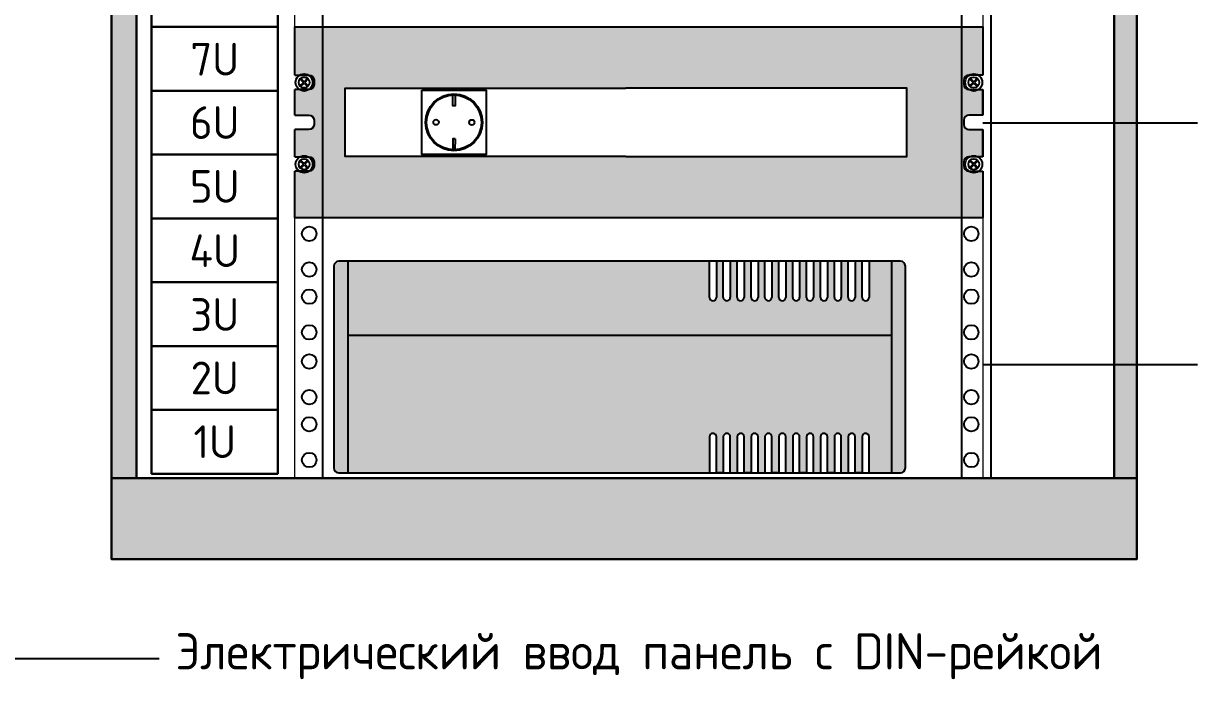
# Model space of a CAD drawing. Header units: millimetres. Extents: x -695119 to 412940, y -249585 to 622758.
# Drawn here: x -480843 to -463661, y 74249 to 84060 of the extents above; entities that cross this region are included whole.
import ezdxf

# ---------------------------------------------------------------- set-up
doc = ezdxf.new("R2010")
doc.units = ezdxf.units.MM
doc.layers.add('(АР) Текст', color=7, linetype='Continuous', lineweight=25)
doc.styles.add('GOST-2.304_Type-B_italic', font='')
doc.styles.get('GOST-2.304_Type-B_italic').set_extended_font_data('GOST type B')

msp = doc.modelspace()

# ---------------------------------------------------------------- hatches: boundary and pattern name
at = {"lineweight": 0, "true_color": 0xc7c8ca}
h = msp.add_hatch(color=9, dxfattribs=at)
h.dxf.hatch_style = 1
h.paths.add_polyline_path([(-479203.762, 92580.017), (-479564.329, 92580.017), (-479564.329, 77459.794), (-479203.762, 77459.794)])
h.paths.add_polyline_path([(-476123.448, 93041.057), (-479564.329, 93041.057), (-479564.329, 92580.017), (-479203.762, 92580.017), (-476123.448, 92580.017)])
h.paths.add_polyline_path([(-475014.203, 93041.057), (-476123.448, 93041.057), (-476123.448, 92580.017), (-475014.085, 92580.017)])
h.paths.add_polyline_path([(-474626.291, 93041.057), (-475014.203, 93041.057), (-475014.085, 92580.017), (-474626.291, 92580.017)])
h.paths.add_polyline_path([(-474271.126, 93041.057), (-474626.291, 93041.057), (-474626.291, 92580.017), (-474271.126, 92580.017)])
h.paths.add_polyline_path([(-464670.165, 93041.057), (-474271.126, 93041.057), (-474271.126, 92580.017), (-464670.165, 92580.017)])
h.paths.add_polyline_path([(-464670.165, 92566.872), (-465000.306, 92566.872), (-465000.306, 91810.981), (-464670.165, 91810.981)])
h.paths.add_polyline_path([(-464670.165, 91810.981), (-465000.306, 91810.981), (-465000.306, 90892.45), (-464670.165, 90892.45)])
h.paths.add_polyline_path([(-464670.165, 90892.45), (-465000.306, 90892.45), (-465000.306, 89957.478), (-464670.165, 89957.478)])
h.paths.add_polyline_path([(-464670.165, 89957.478), (-465000.306, 89957.478), (-465000.306, 89038.904), (-464670.165, 89038.904)])
h.paths.add_polyline_path([(-464670.165, 89038.904), (-465000.306, 89038.904), (-465000.306, 88099.312), (-464670.165, 88099.312)])
h.paths.add_polyline_path([(-464670.165, 88099.312), (-465000.306, 88099.312), (-465000.306, 86334.161), (-464670.165, 86334.161)])
h.paths.add_polyline_path([(-464670.165, 86334.161), (-465000.306, 86334.161), (-465000.306, 82620.3), (-464670.165, 82620.3)])
h.paths.add_polyline_path([(-464670.165, 82620.3), (-465000.306, 82620.3), (-465000.306, 79110.734), (-464670.165, 79110.734)])
h.paths.add_polyline_path([(-464670.165, 79110.734), (-465000.306, 79110.734), (-465000.306, 77459.794), (-464670.165, 77459.794)])
h.paths.add_polyline_path([(-465974.329, 77459.794), (-479564.329, 77459.794), (-479564.329, 76286.529), (-465974.329, 76286.529)])
h.paths.add_polyline_path([(-464670.165, 77459.794), (-465974.329, 77459.794), (-465974.329, 76286.529), (-464670.165, 76286.529)])
h = msp.add_hatch(color=9, dxfattribs=at)
h.paths.add_polyline_path([(-476902.391, 83312.816), (-476832.153, 83312.816, -0.275552015), (-476704.949, 83312.816), (-476699.329, 83312.816, -0.414213562), (-476624.329, 83237.816), (-476624.329, 83177.816, -0.414213562), (-476699.329, 83102.816), (-476699.73, 83102.816, -0.302476997), (-476837.372, 83102.816), (-476902.391, 83102.816), (-476902.391, 82732.012), (-476699.329, 82732.012, -0.414213562), (-476624.329, 82657.012), (-476624.329, 82597.012, -0.414213562), (-476699.329, 82522.012), (-476902.391, 82522.012), (-476902.391, 82128.535), (-476825.167, 82128.535, -0.241245352), (-476711.935, 82128.535), (-476699.329, 82128.535, -0.414213562), (-476624.329, 82053.535), (-476624.329, 81993.535, -0.393516616), (-476693.995, 81918.725, -0.332920753), (-476842.853, 81918.535), (-476902.391, 81918.535), (-476902.391, 81239.794), (-476499.702, 81239.794), (-476499.702, 84013.312), (-476902.391, 84013.312)])
h.paths.add_polyline_path([(-466906.09, 83102.816), (-466971.108, 83102.816, -0.302476997), (-467108.751, 83102.816), (-467109.151, 83102.816, -0.414213562), (-467184.151, 83177.816), (-467184.151, 83237.816, -0.414213562), (-467109.151, 83312.816), (-467103.532, 83312.816, -0.275552015), (-466976.328, 83312.816), (-466906.09, 83312.816), (-466906.09, 84013.312), (-467219.329, 84013.312), (-467219.329, 81239.794), (-466906.09, 81239.794), (-466906.09, 81918.535), (-466965.627, 81918.535, -0.332920753), (-467114.485, 81918.725, -0.393516616), (-467184.151, 81993.535), (-467184.151, 82053.535, -0.414213562), (-467109.151, 82128.535), (-467096.546, 82128.535, -0.241245352), (-466983.313, 82128.535), (-466906.09, 82128.535), (-466906.09, 82522.012), (-467109.151, 82522.012, -0.414213562), (-467184.151, 82597.012), (-467184.151, 82657.012, -0.414213562), (-467109.151, 82732.012), (-466906.09, 82732.012)])
h = msp.add_hatch(color=9, dxfattribs=at)
h.paths.add_polyline_path([(-476133.799, 80610.276), (-476133.799, 79538.148), (-468234.859, 79538.148), (-468234.859, 80610.276), (-468561.306, 80610.276), (-468561.306, 80086.843, -1.000957959), (-468662.104, 80085.348), (-468662.104, 80610.276), (-468762.904, 80610.276), (-468762.904, 80086.746, -0.99999994), (-468863.704, 80085.348), (-468863.704, 80610.276), (-468964.506, 80610.276), (-468964.506, 80086.843, -1.000957959), (-469065.304, 80085.348), (-469065.304, 80610.276), (-469166.104, 80610.276), (-469166.104, 80086.746, -0.999999938), (-469266.904, 80085.348), (-469266.904, 80610.276), (-469367.706, 80610.276), (-469367.706, 80086.843, -1.000957959), (-469468.504, 80085.348), (-469468.504, 80610.276), (-469569.304, 80610.276), (-469569.304, 80086.746, -0.99999994), (-469670.104, 80085.348), (-469670.104, 80610.276), (-469770.906, 80610.276), (-469770.906, 80086.843, -1.000957959), (-469871.704, 80085.348), (-469871.704, 80610.276), (-469972.504, 80610.276), (-469972.504, 80086.746, -0.99999994), (-470073.304, 80085.348), (-470073.304, 80610.276), (-470174.106, 80610.276), (-470174.106, 80086.843, -1.000957959), (-470274.904, 80085.348), (-470274.904, 80610.276), (-470375.704, 80610.276), (-470375.704, 80086.746, -0.999999938), (-470476.504, 80085.348), (-470476.504, 80610.276), (-470577.306, 80610.276), (-470577.306, 80086.843, -1.000957959), (-470678.104, 80085.348), (-470678.104, 80610.276), (-470778.904, 80610.276), (-470778.904, 80086.746, -0.99999994), (-470879.704, 80085.348), (-470879.704, 80610.276)])
h.paths.add_polyline_path([(-476133.799, 79538.148), (-476133.799, 77536.548), (-470879.704, 77536.548), (-470879.704, 78060.077, -1), (-470778.904, 78061.476), (-470778.904, 77536.548), (-470678.104, 77536.548), (-470678.104, 78060.077, -0.999042958), (-470577.306, 78061.572), (-470577.306, 77536.548), (-470476.504, 77536.548), (-470476.504, 78060.077, -1), (-470375.704, 78061.476), (-470375.704, 77536.548), (-470274.904, 77536.548), (-470274.904, 78060.077, -0.999042958), (-470174.106, 78061.572), (-470174.106, 77536.548), (-470073.304, 77536.548), (-470073.304, 78060.077, -1), (-469972.504, 78061.476), (-469972.504, 77536.548), (-469871.704, 77536.548), (-469871.704, 78060.077, -0.999042958), (-469770.906, 78061.572), (-469770.906, 77536.548), (-469670.104, 77536.548), (-469670.104, 78060.077, -1), (-469569.304, 78061.476), (-469569.304, 77536.548), (-469468.504, 77536.548), (-469468.504, 78060.077, -0.999042958), (-469367.706, 78061.572), (-469367.706, 77536.548), (-469266.904, 77536.548), (-469266.904, 78060.077, -1.000000014), (-469166.104, 78061.476), (-469166.104, 77536.548), (-469065.304, 77536.548), (-469065.304, 78060.077, -0.999042958), (-468964.506, 78061.572), (-468964.506, 77536.548), (-468863.704, 77536.548), (-468863.704, 78060.077, -1), (-468762.904, 78061.476), (-468762.904, 77536.548), (-468662.104, 77536.548), (-468662.104, 78060.077, -0.999042958), (-468561.306, 78061.572), (-468561.306, 77536.548), (-468234.859, 77536.548), (-468234.859, 79538.148)])
h.paths.add_polyline_path([(-476335.399, 77608.548, 0.414213562), (-476263.399, 77536.548), (-476133.799, 77536.548), (-476133.799, 80610.276), (-476263.399, 80610.276, 0.414213562), (-476335.399, 80538.276)])
h.paths.add_polyline_path([(-468234.859, 77536.548), (-468105.259, 77536.548, 0.414213562), (-468033.259, 77608.548), (-468033.259, 80538.276, 0.414213562), (-468105.259, 80610.276), (-468234.859, 80610.276)])
h.paths.add_polyline_path([(-472092.254, 82129.183), (-474591.534, 82129.183), (-474591.534, 81239.794), (-467219.329, 81239.794), (-467219.329, 84013.312), (-476499.702, 84013.312), (-476499.702, 81239.794), (-474591.534, 81239.794), (-474591.534, 82129.183), (-476171.744, 82129.183), (-476171.744, 83125.23), (-472092.254, 83125.23), (-468012.764, 83125.23), (-468012.764, 82129.183)])
h = msp.add_hatch(color=9, dxfattribs=at)
h.dxf.hatch_style = 1
h.paths.add_polyline_path([(-491549.468, 70254.534), (-491212.534, 70254.534), (-491212.534, 77496.723), (-481665.797, 77496.723), (-481665.797, 69302.754), (-481335.518, 69302.754), (-481335.518, 77970.909), (-491549.468, 77970.909)])
h.paths.add_polyline_path([(-491212.534, 70254.534), (-491549.468, 70254.534), (-491549.468, 69814.077), (-491212.534, 69814.077)], flags=17)
h.paths.add_polyline_path([(-491212.534, 69814.077), (-491549.468, 69814.077), (-491549.468, 69302.754), (-491212.534, 69302.754)], flags=17)
h.paths.add_polyline_path([(-481335.518, 68829.712), (-481335.518, 69302.754), (-491549.468, 69302.754), (-491549.468, 68829.712)])
h.paths.add_polyline_path([(-466702.069, 78000.672), (-463359.044, 78000.672), (-463359.044, 78781.368), (-466702.069, 78781.368)], flags=9)
h.paths.add_polyline_path([(-491666.76, 77985.16), (-488610.229, 77985.16), (-488610.229, 78765.856), (-491666.76, 78765.856)], flags=9)
h.paths.add_polyline_path([(-465548.911, 53865.254), (-463385.627, 53865.254), (-463385.627, 54645.95), (-465548.911, 54645.95)], flags=9)
h.paths.add_polyline_path([(-465548.911, 54440.017), (-463385.627, 54440.017), (-463385.627, 55220.713), (-465548.911, 55220.713)], flags=9)
h.paths.add_polyline_path([(-477384.787, 65145.67), (-476386.219, 65145.67), (-476386.219, 66286.891), (-477384.787, 66286.891)], flags=9)
h.paths.add_polyline_path([(-477361.012, 64218.897), (-476409.994, 64218.897), (-476409.994, 65360.119), (-477361.012, 65360.119)], flags=9)
h.paths.add_polyline_path([(-477361.012, 63299.079), (-476409.994, 63299.079), (-476409.994, 64440.3), (-477361.012, 64440.3)], flags=9)
h.paths.add_polyline_path([(-477313.461, 62372.306), (-476457.545, 62372.306), (-476457.545, 63513.527), (-477313.461, 63513.527)], flags=9)
h.paths.add_polyline_path([(-477479.889, 76273.897), (-476291.117, 76273.897), (-476291.117, 77415.118), (-477479.889, 77415.118)], flags=9)
h.paths.add_polyline_path([(-477479.889, 75347.124), (-476291.117, 75347.124), (-476291.117, 76488.345), (-477479.889, 76488.345)], flags=9)
h.paths.add_polyline_path([(-477503.665, 74420.351), (-476267.342, 74420.351), (-476267.342, 75561.572), (-477503.665, 75561.572)], flags=9)
h.paths.add_polyline_path([(-477479.889, 73493.579), (-476291.117, 73493.579), (-476291.117, 74634.8), (-477479.889, 74634.8)], flags=9)
h.paths.add_polyline_path([(-477479.889, 72566.806), (-476291.117, 72566.806), (-476291.117, 73708.027), (-477479.889, 73708.027)], flags=9)
h.paths.add_polyline_path([(-477432.338, 71640.033), (-476338.668, 71640.033), (-476338.668, 72781.254), (-477432.338, 72781.254)], flags=9)
h.paths.add_polyline_path([(-477479.889, 70713.26), (-476291.117, 70713.26), (-476291.117, 71854.481), (-477479.889, 71854.481)], flags=9)
h.paths.add_polyline_path([(-477361.012, 69779.534), (-476409.994, 69779.534), (-476409.994, 70920.755), (-477361.012, 70920.755)], flags=9)
h.paths.add_polyline_path([(-477361.012, 68852.761), (-476409.994, 68852.761), (-476409.994, 69993.982), (-477361.012, 69993.982)], flags=9)
h.paths.add_polyline_path([(-477361.012, 67925.988), (-476409.994, 67925.988), (-476409.994, 69067.209), (-477361.012, 69067.209)], flags=9)
h.paths.add_polyline_path([(-477361.012, 67006.17), (-476409.994, 67006.17), (-476409.994, 68147.391), (-477361.012, 68147.391)], flags=9)
h.paths.add_polyline_path([(-477361.012, 66079.397), (-476409.994, 66079.397), (-476409.994, 67220.618), (-477361.012, 67220.618)], flags=9)
h.paths.add_polyline_path([(-477856.003, 56426.868), (-473626.126, 56426.868), (-473626.126, 57832.564), (-477856.003, 57832.564)], flags=9)
h.paths.add_polyline_path([(-469622.458, 56548.271), (-465323.515, 56548.271), (-465323.515, 57328.967), (-469622.458, 57328.967)], flags=9)
h.paths.add_polyline_path([(-469798.553, 58423.119), (-467907.95, 58423.119), (-467907.95, 59203.815), (-469798.553, 59203.815)], flags=9)
h.paths.add_polyline_path([(-471474.657, 56003.07), (-468981.649, 56003.07), (-468981.649, 57411.068), (-471474.657, 57411.068)], flags=9)
h.paths.add_polyline_path([(-477170.003, 54080.527), (-473063.676, 54080.527), (-473063.676, 55486.223), (-477170.003, 55486.223)], flags=9)
h.paths.add_polyline_path([(-474545.99, 55773.793), (-472867.865, 55773.793), (-472867.865, 56420.668), (-474545.99, 56420.668)], flags=9)
h.paths.add_polyline_path([(-477881.605, 55773.793), (-476278.48, 55773.793), (-476278.48, 56420.668), (-477881.605, 56420.668)], flags=9)
h.paths.add_polyline_path([(-468262.873, 54487.561), (-467072.133, 54487.561), (-467072.133, 55268.257), (-468262.873, 55268.257)], flags=9)
h.paths.add_polyline_path([(-478315.442, 59185.074), (-472293.444, 59185.074), (-472293.444, 59965.77), (-478315.442, 59965.77)], flags=9)

# ---------------------------------------------------------------- linework, layer by layer
at = {"layer": '(АР) Текст', "color": 7, "lineweight": 15}
for p, q in [((-479564.329, 93041.057), (-479564.329, 77459.794)), ((-464670.165, 77459.794), (-464670.165, 93041.057)), ((-479203.762, 92566.872), (-479203.762, 77459.794)), ((-476902.391, 83312.816), (-476902.391, 92566.872)), ((-466906.09, 92566.872), (-466906.09, 83312.816)), ((-465000.306, 77459.794), (-465000.306, 92566.872)), ((-476902.391, 77459.794), (-476902.391, 81918.535)), ((-466906.09, 81918.535), (-466906.09, 77459.794))]:
    msp.add_line(p, q, dxfattribs=at)
at = {"layer": '(АР) Текст', "color": 7}
for p, q in [((-476902.391, 82732.012), (-476902.391, 83102.816)), ((-466906.09, 83102.816), (-466906.09, 82732.012)), ((-466906.09, 82732.012), (-466906.09, 83102.816)), ((-476902.391, 82128.535), (-476902.391, 82522.012)), ((-466906.09, 82620.3), (-463788.736, 82620.3)), ((-466906.09, 82522.012), (-466906.09, 82128.535)), ((-466906.09, 82128.535), (-466906.09, 82522.012)), ((-466906.09, 79110.734), (-463788.736, 79110.734)), ((-481992.953, 74842.481), (-478875.599, 74842.481))]:
    msp.add_line(p, q, dxfattribs=at)
for points in [[(-467219.329, 92566.872), (-467219.329, 77459.794)], [(-466786.375, 77459.794), (-466786.375, 92566.872)], [(-476499.702, 92359.425), (-476499.702, 77459.794)], [(-476902.391, 83312.816), (-476902.391, 84013.312), (-466906.09, 84013.312), (-466906.09, 83312.816)], [(-476828.552, 83256.643), (-476778.08, 83206.171)], [(-476778.08, 83206.171), (-476828.552, 83155.698)], [(-476819.024, 83266.172), (-476768.551, 83215.699)], [(-476819.024, 83146.169), (-476768.551, 83196.642)], [(-476718.078, 83266.172), (-476768.551, 83215.699)], [(-476768.551, 83196.642), (-476718.078, 83146.169)], [(-476759.022, 83206.171), (-476708.55, 83256.643)], [(-476759.022, 83206.171), (-476708.55, 83155.698)], [(-467049.458, 83206.171), (-467099.931, 83256.643)], [(-467049.458, 83206.171), (-467099.931, 83155.698)], [(-467090.402, 83266.172), (-467039.93, 83215.699)], [(-467039.93, 83196.642), (-467090.402, 83146.169)], [(-466989.457, 83266.172), (-467039.93, 83215.699)], [(-466989.457, 83146.169), (-467039.93, 83196.642)], [(-466979.928, 83256.643), (-467030.401, 83206.171)], [(-467030.401, 83206.171), (-466979.928, 83155.698)], [(-476902.391, 82732.012), (-476902.391, 83102.816)], [(-472092.254, 82129.183), (-476171.744, 82129.183), (-476171.744, 83125.23), (-472092.254, 83125.23)], [(-474574.579, 83024.498), (-474575.014, 82865.682), (-474606.744, 82865.769), (-474606.309, 83024.585)], [(-472092.254, 82129.183), (-468012.764, 82129.183), (-468012.764, 83125.23), (-472092.254, 83125.23)], [(-466906.09, 83102.816), (-466906.09, 82732.012)], [(-466906.09, 82732.012), (-466906.09, 83102.816)], [(-476902.391, 82128.535), (-476902.391, 82522.012)], [(-466906.09, 82522.012), (-466906.09, 82128.535)], [(-466906.09, 82128.535), (-466906.09, 82522.012)], [(-474576.325, 82387.337), (-474608.055, 82387.424), (-474608.49, 82228.608)], [(-474576.325, 82387.337), (-474576.76, 82228.521)], [(-476828.552, 82068.495), (-476778.08, 82018.023)], [(-476778.08, 82018.023), (-476828.552, 81967.55)], [(-476819.024, 82078.024), (-476768.551, 82027.552)], [(-476819.024, 81958.021), (-476768.551, 82008.494)], [(-476718.078, 82078.024), (-476768.551, 82027.552)], [(-476768.551, 82008.494), (-476718.078, 81958.021)], [(-476759.022, 82018.023), (-476708.55, 82068.495)], [(-476759.022, 82018.023), (-476708.55, 81967.55)], [(-467049.458, 82018.023), (-467099.931, 82068.495)], [(-467049.458, 82018.023), (-467099.931, 81967.55)], [(-467090.402, 82078.024), (-467039.93, 82027.552)], [(-467039.93, 82008.494), (-467090.402, 81958.021)], [(-466989.457, 82078.024), (-467039.93, 82027.552)], [(-466989.457, 81958.021), (-467039.93, 82008.494)], [(-466979.928, 82068.495), (-467030.401, 82018.023)], [(-467030.401, 82018.023), (-466979.928, 81967.55)], [(-466906.09, 81918.535), (-466906.09, 81239.794), (-476902.391, 81239.794), (-476902.391, 81918.535)], [(-476133.799, 80610.276), (-476133.799, 77536.548)], [(-470879.704, 80085.348), (-470879.704, 80610.276)], [(-470678.104, 80085.221), (-470678.104, 80610.276), (-470778.904, 80610.276), (-470778.904, 80085.348)], [(-470577.306, 80610.306), (-470577.306, 80085.251)], [(-470476.504, 80085.348), (-470476.504, 80610.276)], [(-470274.904, 80085.221), (-470274.904, 80610.276), (-470375.704, 80610.276), (-470375.704, 80085.348)], [(-470174.106, 80610.306), (-470174.106, 80085.251)], [(-470073.304, 80085.348), (-470073.304, 80610.276)], [(-469871.704, 80085.221), (-469871.704, 80610.276), (-469972.504, 80610.276), (-469972.504, 80085.348)], [(-469770.906, 80610.306), (-469770.906, 80085.251)], [(-469670.104, 80085.348), (-469670.104, 80610.276)], [(-469468.504, 80085.221), (-469468.504, 80610.276), (-469569.304, 80610.276), (-469569.304, 80085.348)], [(-469367.706, 80610.306), (-469367.706, 80085.251)], [(-469266.904, 80085.348), (-469266.904, 80610.276)], [(-469065.304, 80085.221), (-469065.304, 80610.276), (-469166.104, 80610.276), (-469166.104, 80085.348)], [(-468964.506, 80610.306), (-468964.506, 80085.251)], [(-468863.704, 80085.348), (-468863.704, 80610.276)], [(-468662.104, 80085.221), (-468662.104, 80610.276), (-468762.904, 80610.276), (-468762.904, 80085.348)], [(-468561.306, 80610.306), (-468561.306, 80085.251)], [(-468234.859, 80610.276), (-468234.859, 77536.548)], [(-476133.799, 79538.148), (-468234.859, 79538.148)], [(-470879.704, 78061.476), (-470879.704, 77536.548)], [(-470678.104, 78061.602), (-470678.104, 77536.548), (-470778.904, 77536.548), (-470778.904, 78061.476)], [(-470577.306, 77536.518), (-470577.306, 78061.572)], [(-470476.504, 78061.476), (-470476.504, 77536.548)], [(-470274.904, 78061.602), (-470274.904, 77536.548), (-470375.704, 77536.548), (-470375.704, 78061.476)], [(-470174.106, 77536.518), (-470174.106, 78061.572)], [(-470073.304, 78061.476), (-470073.304, 77536.548)], [(-469871.704, 78061.602), (-469871.704, 77536.548), (-469972.504, 77536.548), (-469972.504, 78061.476)], [(-469770.906, 77536.518), (-469770.906, 78061.572)], [(-469670.104, 78061.476), (-469670.104, 77536.548)], [(-469468.504, 78061.602), (-469468.504, 77536.548), (-469569.304, 77536.548), (-469569.304, 78061.476)], [(-469367.706, 77536.518), (-469367.706, 78061.572)], [(-469266.904, 78061.476), (-469266.904, 77536.548)], [(-469065.304, 78061.602), (-469065.304, 77536.548), (-469166.104, 77536.548), (-469166.104, 78061.476)], [(-468964.506, 77536.518), (-468964.506, 78061.572)], [(-468863.704, 78061.476), (-468863.704, 77536.548)], [(-468662.104, 78061.602), (-468662.104, 77536.548), (-468762.904, 77536.548), (-468762.904, 78061.476)], [(-468561.306, 77536.518), (-468561.306, 78061.572)]]:
    msp.add_lwpolyline(points, dxfattribs=at)
at = {"layer": '(АР) Текст', "color": 7, "lineweight": 30}
for points in [[(-477149.11, 84013.312), (-478985.062, 84013.312), (-478985.062, 84940.085), (-477149.11, 84940.085)], [(-477149.11, 83086.539), (-478985.062, 83086.539), (-478985.062, 84013.312), (-477149.11, 84013.312)], [(-477149.11, 82159.766), (-478985.062, 82159.766), (-478985.062, 83086.539), (-477149.11, 83086.539)], [(-477149.11, 81232.994), (-478985.062, 81232.994), (-478985.062, 82159.766), (-477149.11, 82159.766)], [(-477149.11, 80306.221), (-478985.062, 80306.221), (-478985.062, 81232.994), (-477149.11, 81232.994)], [(-477149.11, 79379.448), (-478985.062, 79379.448), (-478985.062, 80306.221), (-477149.11, 80306.221)], [(-477149.11, 78452.676), (-478985.062, 78452.676), (-478985.062, 79379.448), (-477149.11, 79379.448)], [(-477149.11, 77525.903), (-478985.062, 77525.903), (-478985.062, 78452.676), (-477149.11, 78452.676)]]:
    msp.add_lwpolyline(points, close=True, dxfattribs=at)
at = {"layer": '(АР) Текст', "color": 7}
for points in [[(-476902.391, 83312.816), (-476699.329, 83312.816, -0.414213562), (-476624.329, 83237.816), (-476624.329, 83177.816, -0.414213562), (-476699.329, 83102.816), (-476902.391, 83102.816)], [(-466906.09, 83312.816), (-467109.151, 83312.816, 0.414213562), (-467184.151, 83237.816), (-467184.151, 83177.816, 0.414213562), (-467109.151, 83102.816), (-466906.09, 83102.816)], [(-476902.391, 82732.012), (-476699.329, 82732.012, -0.414213562), (-476624.329, 82657.012), (-476624.329, 82597.012, -0.414213562), (-476699.329, 82522.012), (-476902.391, 82522.012)], [(-466906.09, 82732.012), (-467109.151, 82732.012, 0.414213562), (-467184.151, 82657.012), (-467184.151, 82597.012, 0.414213562), (-467109.151, 82522.012), (-466906.09, 82522.012)], [(-476902.391, 82128.535), (-476699.329, 82128.535, -0.414213562), (-476624.329, 82053.535), (-476624.329, 81993.535, -0.414213562), (-476699.329, 81918.535), (-476902.391, 81918.535)], [(-466906.09, 82128.535), (-467109.151, 82128.535, 0.414213562), (-467184.151, 82053.535), (-467184.151, 81993.535, 0.414213562), (-467109.151, 81918.535), (-466906.09, 81918.535)]]:
    msp.add_lwpolyline(points, format="xyb", dxfattribs=at)
for points in [[(-475057.177, 83092.195), (-474125.892, 83092.195), (-474125.892, 82160.911), (-475057.177, 82160.911)], [(-479564.329, 77459.794), (-464670.165, 77459.794), (-464670.165, 76286.529), (-479564.329, 76286.529)]]:
    msp.add_lwpolyline(points, close=True, dxfattribs=at)
msp.add_lwpolyline([(-476263.399, 77536.548), (-468105.259, 77536.548, 0.414213562), (-468033.259, 77608.548), (-468033.259, 80538.276, 0.414213562), (-468105.259, 80610.276), (-476263.399, 80610.276, 0.414213562), (-476335.399, 80538.276), (-476335.399, 77608.548, 0.414213562)], format="xyb", close=True, dxfattribs=at)
for centre, radius in [((-476768.551, 83206.171), 124.171), ((-476768.551, 83206.171), 78.407), ((-467039.93, 83206.171), 124.171), ((-467039.93, 83206.171), 78.407), ((-474591.534, 82626.553), 413.509), ((-474591.534, 82626.553), 412.461), ((-474591.534, 82626.553), 398.306), ((-474850.782, 82627.263), 38.748), ((-474332.287, 82625.843), 38.748), ((-476768.551, 82018.023), 124.171), ((-467039.93, 82018.023), 124.171), ((-476768.551, 82018.023), 78.407), ((-467039.93, 82018.023), 78.407), ((-476693.971, 81008.61), 105.558), ((-467075.62, 81008.61), 105.558), ((-476693.971, 80490.508), 105.558), ((-467075.62, 80490.508), 105.558), ((-476693.971, 80096.073), 105.558), ((-467075.62, 80096.073), 105.558), ((-476693.971, 79577.971), 105.558), ((-467075.62, 79577.971), 105.558), ((-476693.971, 79155.021), 105.558), ((-467075.62, 79155.021), 105.558), ((-476693.971, 78636.919), 105.558), ((-467075.62, 78636.919), 105.558), ((-476693.971, 78242.769), 105.558), ((-467075.62, 78242.769), 105.558), ((-476693.971, 77724.666), 105.558), ((-467075.62, 77724.666), 105.558)]:
    msp.add_circle(centre, radius, dxfattribs=at)
for centre, start, end in [((-470829.304, 80086.047), 180.7950252, 0.7950252), ((-470627.704, 80086.047), 180.7950252, 0.7950252), ((-470426.104, 80086.047), 180.7950252, 0.7950252), ((-470224.504, 80086.047), 180.7950252, 0.7950252), ((-470022.904, 80086.047), 180.7950252, 0.7950252), ((-469821.304, 80086.047), 180.7950252, 0.7950252), ((-469619.704, 80086.047), 180.7950252, 0.7950252), ((-469418.104, 80086.047), 180.7950252, 0.7950252), ((-469216.504, 80086.047), 180.7950252, 0.7950252), ((-469014.904, 80086.047), 180.7950252, 0.7950252), ((-468813.304, 80086.047), 180.7950252, 0.7950252), ((-468611.704, 80086.047), 180.7950252, 0.7950252), ((-470829.304, 78060.776), 359.2049748, 179.2049748), ((-470627.704, 78060.776), 359.2049748, 179.2049748), ((-470426.104, 78060.776), 359.2049748, 179.2049748), ((-470224.504, 78060.776), 359.2049748, 179.2049748), ((-470022.904, 78060.776), 359.2049748, 179.2049748), ((-469821.304, 78060.776), 359.2049748, 179.2049748), ((-469619.704, 78060.776), 359.2049748, 179.2049748), ((-469418.104, 78060.776), 359.2049748, 179.2049748), ((-469216.504, 78060.776), 359.2049748, 179.2049748), ((-469014.904, 78060.776), 359.2049748, 179.2049748), ((-468813.304, 78060.776), 359.2049748, 179.2049748), ((-468611.704, 78060.776), 359.2049748, 179.2049748)]:
    msp.add_arc(centre, 50.405, start, end, dxfattribs=at)
at = {"lineweight": 30}
for points in [[(-479564.329, 92580.017), (-479203.762, 92580.017), (-479203.762, 77459.794), (-479564.329, 77459.794)], [(-465000.306, 92566.872), (-464670.165, 92566.872), (-464670.165, 77459.794), (-465000.306, 77459.794)], [(-479564.329, 77459.794), (-464670.165, 77459.794), (-464670.165, 76286.529), (-479564.329, 76286.529)]]:
    msp.add_lwpolyline(points, close=True, dxfattribs=at)

# ---------------------------------------------------------------- texts
at = {"layer": '(АР) Текст', "color": 7, "style": 'GOST-2.304_Type-B_italic'}
for s, insert, char_height, width, attachment_point in [('{\\C0;7U}', (-478067.086, 83542.972), 475.5088, 1835.95153, 5), ('{\\C0;6U}', (-478067.086, 82623.153), 475.5088, 1835.95153, 5), ('{\\C0;5U}', (-478067.086, 81696.38), 475.5088, 1835.95153, 5), ('{\\W1;\\C0;4U}', (-478067.086, 80762.653), 475.50878, 1835.95153, 5), ('{\\W1;\\C0;3U}', (-478067.086, 79835.881), 475.50878, 1835.95153, 5), ('{\\W1;\\C0;2U}', (-478067.086, 78916.062), 475.50878, 1835.95153, 5), ('{\\W1;\\C0;1U}', (-478067.086, 77989.289), 475.50878, 1835.95153, 5), ('{\\C256;Электрический ввод панель с DIN-рейкой }', (-478637.567, 74875.663), 525, 19532.75852, 4)]:
    msp.add_mtext(s, dxfattribs=dict(at, insert=insert, char_height=char_height, width=width, attachment_point=attachment_point))

doc.saveas('drawing.dxf')
